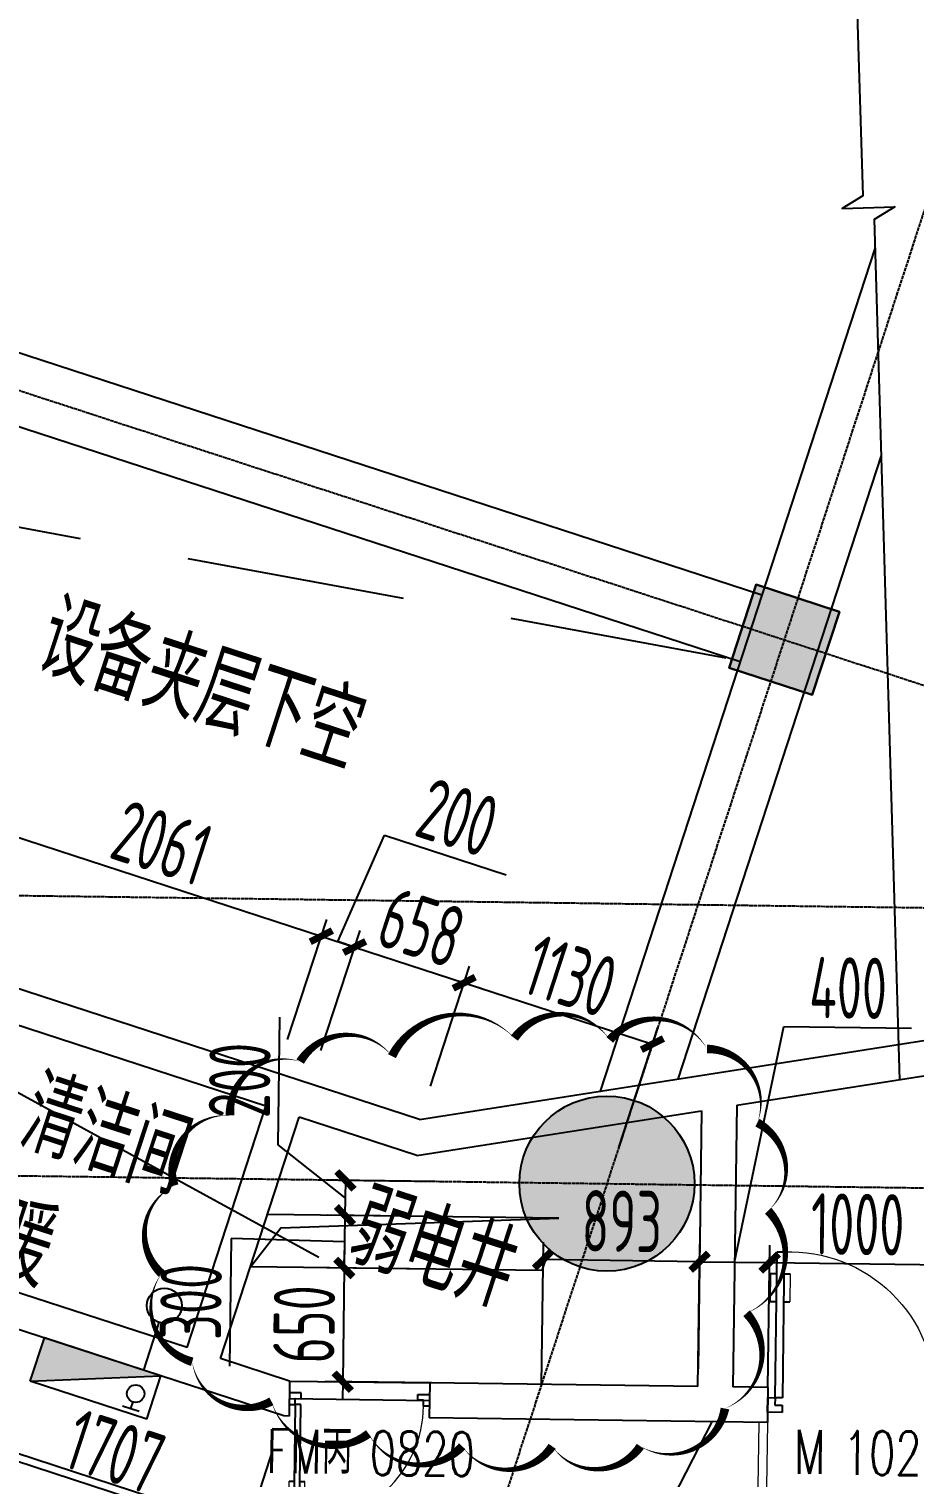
# Model space of a CAD drawing. Header units: millimetres. Extents: x 11639278 to 23698211, y -13072636 to -5537337.
# Drawn here: x 11844833 to 11849887, y -6352120 to -6343850 of the extents above; entities that cross this region are included whole.
import ezdxf
from ezdxf.enums import TextEntityAlignment as Align

# ---------------------------------------------------------------- set-up
doc = ezdxf.new("R2010")
doc.units = ezdxf.units.MM
doc.header["$LTSCALE"] = 10
for name, pattern in [('A2-RG-AXIS$0$CENTER', [2, 1.25, -0.25, 0.25, -0.25]), ('A2-RG-AXIS$0$DOTE', [2.42, 2, -0.2, 0.02, -0.2]), ('A2-RI-F1$0$HIDDEN', [0.375, 0.25, -0.125])]:
    doc.linetypes.add(name, pattern=pattern)
for name, color, linetype in [('A2-RB-F1$0$$34$A-DIMS-100', 1, 'Continuous'), ('A2-RB-F1$0$A-DIMS-100', 1, 'Continuous'), ('A2-RG-AXIS$0$A-GRID', 1, 'A2-RG-AXIS$0$CENTER'), ('A2-RI-F1$0$0P-FE-FH-P', 41, 'A2-RI-F1$0$YJdef_FE-FH_LINE_F'), ('A2-RI-F1$0$0P-FE-FH-V', 141, 'Continuous'), ('A2-RI-F1$0$0P-FE-HY', 141, 'Continuous'), ('A2-RI-F1$0$A-BEAM-PLAN-C', 2, 'Continuous'), ('A2-RI-F1$0$A-DOOR', 32, 'Continuous'), ('A2-RI-F1$0$A-HOLE', 2, 'Continuous'), ('A2-RI-F1$0$A-STRS', 50, 'Continuous'), ('A2-RI-F1$0$A-SYMB-AREA', 4, 'Continuous'), ('A2-RI-F1$0$A-SYMB-DOOR', 3, 'Continuous'), ('A2-RI-F1$0$A-SYMB-NAME', 4, 'Continuous'), ('A2-RI-F1$0$A-SYMB-VOID', 35, 'Continuous'), ('A2-RI-F1$0$A-WALL', 7, 'Continuous'), ('A2-RI-F1$0$an-flor-strs-trds', 1, 'Continuous'), ('A2-RS-F1$0$A-HATH-GRAY', 8, 'Continuous'), ('A2-RS-F1$0$A-WALL-CONC', 6, 'Continuous'), ('A2-RV-F1$0$AUDIT_D_120618114340-341', 1, 'Continuous')]:
    doc.layers.add(name, color=color, linetype=linetype)
doc.layers.add('A2-RV-F1$0$A-FLOR-STRS', color=2, linetype='Continuous', lineweight=5)
doc.styles.add('A2-RB-F1$0$$0$XD2008', font='hzs.shx', dxfattribs={"width": 0.7, "bigfont": 'hztxt.shx'})
doc.styles.add('A2-RB-F1$0$XD2008', font='hzs.shx', dxfattribs={"width": 0.7, "bigfont": 'hztxt.shx'})
doc.styles.add('A2-RI-F1$0$ECADI', font='hzs.shx', dxfattribs={"width": 0.7, "bigfont": 'hztxt.shx'})
doc.styles.add('A2-RI-F1$0$ECADI-TXT', font='simplex.shx', dxfattribs={"bigfont": 'hztxt.shx'})
doc.styles.add('A2-RI-F1$0$hz1', font='hzs.shx', dxfattribs={"width": 0.75, "bigfont": 'hztxt.shx'})
doc.linetypes.add('A2-RI-F1$0$YJdef_FE-FH_LINE_F', pattern='A,4,-0.2,["F",A2-RI-F1$0$hz1,S=0.2,R=0,X=-0.1,Y=-0.1],-0.1', length=4.3)
doc.dimstyles.new('A2-RB-F1$0$$0$XD100$0', dxfattribs={"dimscale": 100, "dimtxt": 3.5, "dimasz": 1, "dimexe": 1, "dimexo": 2, "dimgap": 0.5, "dimtad": 1, "dimdec": 0, "dimdsep": 46, "dimtxsty": 'A2-RB-F1$0$$0$XD2008', "dimblk1": 'A2-RB-F1$0$$20$_ArchTick', "dimblk2": 'A2-RB-F1$0$$20$_ArchTick', "dimsah": 1, "dimcen": 2.5, "dimclrt": 4, "dimaunit": 1, "dimadec": 0, "dimazin": 0, "dimtfac": 1, "dimtdec": 0, "dimtix": 1, "dimtmove": 2, "dimatfit": 3, "dimfxl": 0, "dimtolj": 1, "dimtzin": 0, "dimarcsym": 0})
doc.dimstyles.new('A2-RB-F1$0$XD100$0', dxfattribs={"dimscale": 100, "dimtxt": 3.5, "dimasz": 1, "dimexe": 1, "dimexo": 2, "dimgap": 0.5, "dimtad": 1, "dimdec": 0, "dimdsep": 46, "dimtxsty": 'A2-RB-F1$0$XD2008', "dimblk1": 'A2-RB-F1$0$_ArchTick', "dimblk2": 'A2-RB-F1$0$_ArchTick', "dimsah": 1, "dimcen": 2.5, "dimclrt": 4, "dimaunit": 1, "dimadec": 0, "dimazin": 0, "dimtfac": 1, "dimtdec": 0, "dimtix": 1, "dimtmove": 1, "dimatfit": 3, "dimfxl": 0, "dimtolj": 1, "dimtzin": 0, "dimarcsym": 0})

# ---------------------------------------------------------------- blocks, each defined once
blk = doc.blocks.new('A2-RS-F1')
at = {"layer": 'A2-RS-F1$0$A-HATH-GRAY', "ltscale": 3}
h = blk.add_hatch(color=256, dxfattribs=at)
h.paths.add_polyline_path([(11844906.6, -6323395.9), (11843860.7, -6323055), (11843581.8, -6323910.6), (11844627.7, -6324251.5)], flags=17)
h.paths.add_polyline_path([(11860882.6, -6343275.4), (11862023.5, -6343647.3), (11861713.6, -6344598), (11860572.7, -6344226.1)])
h.paths.add_polyline_path([(11865221.2, -6329964.4), (11866362.1, -6330336.3), (11866052.2, -6331287.1), (11864911.3, -6330915.2)])
h.paths.add_polyline_path([(11863051.9, -6336620), (11864192.8, -6336991.9), (11863882.9, -6337942.6), (11862742, -6337570.7)])
edge = h.paths.add_edge_path()
edge.add_arc((11859128.8, -6350592.2), 550, 0, 360)
edge = h.paths.add_edge_path()
edge.add_arc((11856959.4, -6357247.7), 450, 0, 360)
edge = h.paths.add_edge_path()
edge.add_arc((11853166.7, -6357589.2), 450, 0, 360)
edge = h.paths.add_edge_path()
edge.add_arc((11867805.9, -6323970.6), 450, 0, 360)
h.paths.add_polyline_path([(11846030, -6316399.5), (11847075.8, -6316740.4), (11846796.9, -6317596.1), (11845751.1, -6317255.2)])
h.paths.add_polyline_path([(11843860.7, -6323054.9), (11844906.6, -6323395.8), (11844627.7, -6324251.5), (11843581.8, -6323910.6)])
h.paths.add_polyline_path([(11855493.2, -6327056.8), (11855968.6, -6327211.7), (11855813.7, -6327687.1), (11855338.3, -6327532.2)])
h.paths.add_polyline_path([(11855338.2, -6327532.2), (11855813.6, -6327687.2), (11855968.6, -6327211.8), (11855493.2, -6327056.8)])
h.paths.add_polyline_path([(11848985.4, -6347023), (11849460.8, -6347177.9), (11849305.8, -6347653.3), (11848830.5, -6347498.4)])
h.paths.add_polyline_path([(11848830.4, -6347498.4), (11849305.8, -6347653.4), (11849460.7, -6347178), (11848985.4, -6347023)])
h.paths.add_polyline_path([(11841691.5, -6329710.3), (11842737.3, -6330051.2), (11842458.4, -6330906.9), (11841412.5, -6330566)])
edge = h.paths.add_edge_path()
edge.add_arc((11835567, -6350274.8), 550, 0, 360)
h.paths.add_polyline_path([(11837074, -6343876.8), (11838119.8, -6344217.7), (11838398.7, -6343362), (11837352.9, -6343021.1)])
h.paths.add_polyline_path([(11839243.3, -6337221.4), (11840289.1, -6337562.3), (11840568, -6336706.6), (11839522.2, -6336365.7)])
h.paths.add_polyline_path([(11843581.8, -6323910.7), (11844627.7, -6324251.6), (11844906.6, -6323395.9), (11843860.7, -6323055)])
edge = h.paths.add_edge_path()
edge.add_arc((11839855.8, -6353250.4), 450, 0, 360)
edge = h.paths.add_edge_path()
edge.add_arc((11857822.8, -6320716.7), 450, 0, 360)
edge = h.paths.add_edge_path()
edge.add_arc((11856666.2, -6324264.9), 500, 0, 360)
h.paths.add_polyline_path([(11855338.3, -6327532.3), (11855813.7, -6327687.2), (11855968.6, -6327211.8), (11855493.2, -6327056.9)])
h.paths.add_polyline_path([(11848830.3, -6347498.4), (11849305.7, -6347653.3), (11849460.6, -6347177.9), (11848985.2, -6347023)])
edge = h.paths.add_edge_path()
edge.add_arc((11848133.1, -6350444.1), 500, 0, 360)
edge = h.paths.add_edge_path()
edge.add_arc((11846511.2, -6355419.9), 450, 0, 360)
edge = h.paths.add_edge_path()
edge.add_arc((11865992.2, -6360191.7), 450, 0, 360)
edge = h.paths.add_edge_path()
edge.add_arc((11868161.4, -6353536.3), 450, 0, 360)
edge = h.paths.add_edge_path()
edge.add_arc((11870330.7, -6346880.9), 450, 0, 360)
edge = h.paths.add_edge_path()
edge.add_arc((11872500, -6340225.5), 450, 0, 360)
edge = h.paths.add_edge_path()
edge.add_arc((11874669.3, -6333570.1), 450, 0, 360)
edge = h.paths.add_edge_path()
edge.add_arc((11876838.5, -6326914.7), 450, 0, 360)
at = {"layer": 'A2-RS-F1$0$A-WALL-CONC'}
for points in [[(11848830.3, -6347498.4), (11849305.7, -6347653.3), (11849460.6, -6347177.9), (11848985.2, -6347023)], [(11848830.4, -6347498.4), (11849305.8, -6347653.4), (11849460.7, -6347178), (11848985.4, -6347023)]]:
    blk.add_lwpolyline(points, close=True, dxfattribs=at)
at = {"layer": 'A2-RS-F1$0$A-WALL-CONC', "ltscale": 3}
blk.add_lwpolyline([(11848985.4, -6347023), (11849460.8, -6347177.9), (11849305.8, -6347653.3), (11848830.5, -6347498.4)], close=True, dxfattribs=at)
at = {"layer": 'A2-RS-F1$0$A-WALL-CONC'}
blk.add_circle((11848133.1, -6350444.1), 500, dxfattribs=at)
blk = doc.blocks.new('A2-RI-F1$0$5erhfh')
at = {"layer": 'A2-RI-F1$0$A-SYMB-AREA', "style": 'A2-RI-F1$0$ECADI', "width": 0.7}
blk.add_attdef('340M2', text='', height=2.5, dxfattribs=at).set_placement((0, 1.25), align=Align.MIDDLE_LEFT)
at = {"layer": 'A2-RI-F1$0$A-SYMB-NAME', "style": 'A2-RI-F1$0$ECADI', "width": 0.7}
blk.add_attdef('CHINESENAME', (-12.292, 3.087), '', height=4.5, dxfattribs=at)
blk = doc.blocks.new('A2-RI-F1$0$door-1000')
for p, q in [((0.6493, 0.6471), (0.7083, 0.7059)), ((0.7083, 0.7059), (0.7083, 0.7059)), ((0.7083, 0.7059), (0.7672, 0.6469)), ((0.6787, 0.6175), (0.6493, 0.6471)), ((0.7082, 0.647), (0.6787, 0.6175)), ((0.7376, 0.6174), (0.7082, 0.647)), ((0.7672, 0.6469), (0.7376, 0.6174)), ((0.059, 0.0588), (0, 0)), ((0, 0), (0.0588, -0.059)), ((0, 0), (0, 0)), ((0.0589, -0.0001), (0.0884, 0.0293)), ((0.0884, 0.0293), (0.059, 0.0588)), ((0.0588, -0.059), (0.0883, -0.0296)), ((0.0883, -0.0296), (0.0589, -0.0001)), ((0.1179, -0.0002), (0.0883, -0.0296)), ((0.0883, -0.0296), (0.6766, -0.6199)), ((0.7061, -0.5905), (0.1179, -0.0002)), ((0.5051, -0.3888), (0.5301, -0.3639)), ((0.4506, -0.4431), (0.4756, -0.4182)), ((0.6183, -0.5024), (0.6432, -0.4775)), ((0.5638, -0.5566), (0.5888, -0.5318)), ((0.6766, -0.6199), (0.7061, -0.5905))]:
    blk.add_line(p, q)
at = {"lineweight": 13}
for p, q in [((0.6432, -0.4775), (0.5301, -0.3639)), ((0.5638, -0.5566), (0.4506, -0.4431))]:
    blk.add_line(p, q, dxfattribs=at)
blk.add_arc((0.1481, 0.0285), 0.8333, 312.03498, 44.97267, dxfattribs=at)
blk = doc.blocks.new('A2-RI-F1$0$ECADI-TAG-DOOR')
blk = doc.blocks.new('A2-RI-F1$0$A$C6F954C98')
at = {"extrusion": (0, 0, -1)}
blk.add_hatch(color=256, dxfattribs=at).paths.add_polyline_path([(-260, 700), (0, 0), (0, 700)])
for p, q in [((260, 700), (0, 700)), ((0, 0), (0, 700)), ((260, 700), (0, 0)), ((260, 0), (260, 700)), ((230.7, 105.9, 0), (190.7, 105.9, 0)), ((230.7, 155.9, 0), (230.7, 55.9, 0)), ((260, 0), (0, 0))]:
    blk.add_line(p, q, dxfattribs=at)
blk.add_circle((-140.7, 105.9, 0), 50, dxfattribs=at)
blk = doc.blocks.new('A2-RI-F1')
at = {"layer": 'A2-RI-F1$0$0P-FE-FH-P'}
blk.add_line((11845575, -6351236.8), (11845486.1, -6351509.5), dxfattribs=at)
at = {"layer": 'A2-RI-F1$0$0P-FE-FH-V'}
blk.add_circle((11845605.9, -6351141.7), 100, dxfattribs=at)
at = {"layer": 'A2-RI-F1$0$A-BEAM-PLAN-C'}
for p, q in [((11849663.3, -6345103.5), (11848094.9, -6349916.2)), ((11843694.3, -6345347), (11849018.4, -6347082.4)), ((11843570.3, -6345727.3), (11848894.5, -6347462.7)), ((11849698.4, -6346286.7), (11848538.3, -6349846.7))]:
    blk.add_line(p, q, dxfattribs=at)
at = {"layer": 'A2-RI-F1$0$A-HOLE'}
for p, q in [((11847859.1, -6350642.1), (11846194.7, -6350619.9)), ((11847801.1, -6350818), (11847761.1, -6350940.8)), ((11847761.1, -6350940.8), (11846097.3, -6350918.6))]:
    blk.add_line(p, q, dxfattribs=at)
at = {"layer": 'A2-RI-F1$0$A-STRS'}
for p, q in [((11846321.1, -6351571.3), (11847121, -6351582)), ((11846319.7, -6351671.3), (11847119.7, -6351682))]:
    blk.add_line(p, q, dxfattribs=at)
at = {"layer": 'A2-RI-F1$0$A-SYMB-VOID', "linetype": 'A2-RI-F1$0$HIDDEN', "ltscale": 500}
blk.add_lwpolyline([(11842623.9, -6348630.8), (11843896, -6346533), (11848846.9, -6347447.2)], dxfattribs=at)
at = {"layer": 'A2-RI-F1$0$A-SYMB-VOID', "ltscale": 500}
blk.add_lwpolyline([(11846097.3, -6350918.6), (11846271.4, -6350696.2), (11847858.6, -6350641.7)], dxfattribs=at)
at = {"layer": 'A2-RI-F1$0$A-WALL'}
for p, q in [((11847063.6, -6350077.9), (11842623.9, -6348630.8)), ((11846185.7, -6350002.1), (11844225.8, -6349363.3)), ((11845736.4, -6351380.7), (11846185.7, -6350002.1)), ((11848873.9, -6349996.5), (11848852.4, -6351605.1)), ((11845926.5, -6351442.7), (11846375.9, -6350064.1)), ((11847047.2, -6350282.9), (11846375.9, -6350064.1)), ((11848673.4, -6350027.9), (11848653.7, -6351502.4)), ((11845736.4, -6351380.7), (11844727.2, -6351051.8)), ((11846288, -6351770.9), (11844665.2, -6351241.9)), ((11846321.1, -6351571.3), (11845926.5, -6351442.7)), ((11846321.1, -6351571.3), (11846318.4, -6351771.3)), ((11847121, -6351582), (11847118.3, -6351782)), ((11848652.4, -6351602.4), (11847121, -6351582)), ((11849052.4, -6351607.8), (11848852.4, -6351605.1)), ((11849052.4, -6351607.8), (11849049.7, -6351807.7)), ((11846318.4, -6351771.3), (11846288, -6351770.9)), ((11849049.7, -6351807.7), (11847118.3, -6351782))]:
    blk.add_line(p, q, dxfattribs=at)
at = {"layer": 'A2-RI-F1$0$A-WALL', "lineweight": 25}
for p, q in [((11847063.6, -6350077.9), (11852442.1, -6349234.7)), ((11848873.9, -6349996.5), (11852176.7, -6349478.7)), ((11847047.2, -6350282.9), (11848673.4, -6350027.9))]:
    blk.add_line(p, q, dxfattribs=at)
at = {"layer": 'A2-RI-F1$0$an-flor-strs-trds'}
blk.add_lwpolyline([(11857710.6, -6325774.6), (11854689.4, -6329629.9), (11854741, -6329758.5), (11854505, -6329573.2), (11854556.6, -6329701.8), (11852027.8, -6332921), (11850778.5, -6336753.9), (11850871, -6336857), (11850585.9, -6336763.7), (11850678.4, -6336866.9), (11849463.9, -6340578.2), (11849594.2, -6344802.2), (11849476.4, -6344875.1), (11849776.3, -6344865.9), (11849658.4, -6344938.8), (11849804.2, -6349850.7)], dxfattribs=at)
at = {"layer": 'Defpoints', "color": 3}
blk.add_line((11846489, -6350866.5), (11821709.5, -6337304), dxfattribs=at)
at = {"layer": 'Defpoints', "color": 3, "linetype": 'Continuous'}
blk.add_line((11876855, -6362444.3), (11823602.2, -6345087.1), dxfattribs=at)
at = {"layer": 'Defpoints', "color": 3}
blk.add_lwpolyline([(11846905.8, -6349715.8, 0, 50, 0.520567), (11846381.6, -6349746.6, 0, 50, 0.520567), (11846381.6, -6349746.6, 0, 50, 0.520567), (11845980.8, -6350054.7, 0, 50, 0.520567), (11845980.8, -6350054.7, 0, 50, 0.520567), (11845662.2, -6350455.2, 0, 50, 0.520567), (11845662.2, -6350455.2, 0, 50, 0.520567), (11845590.2, -6350958.3, 0, 50, 0.520567), (11845590.2, -6350958.3, 0, 50, 0.520567), (11845765, -6351461.5, 0, 50, 0.520567), (11845765, -6351461.5, 0, 50, 0.520567), (11846217.2, -6351687.4, 0, 50, 0.520567), (11846217.2, -6351687.4, 0, 50, 0.520567), (11846772.2, -6351872.2, 0, 50, 0.520567), (11846772.2, -6351872.2, 0, 50, 0.520567), (11847306.6, -6351944.1, 0, 50, 0.520567), (11847306.6, -6351944.1, 0, 50, 0.520567), (11847820.5, -6351944.1, 0, 50, 0.520567), (11847820.5, -6351944.1, 0, 50, 0.520567), (11848324.1, -6351944.1, 0, 50, 0.520567), (11848324.1, -6351944.1, 0, 50, 0.520567), (11848807.2, -6351728.5, 0, 50, 0.520567), (11848807.2, -6351728.5, 0, 50, 0.520567), (11848930.5, -6351184.2, 0, 50, 0.520567), (11848930.5, -6351184.2, 0, 50, 0.520567), (11849053.9, -6350598.9, 0, 50, 0.520567), (11849053.9, -6350598.9, 0, 50, 0.520567), (11848992.2, -6350095.8, 0, 50, 0.520567), (11848992.2, -6350095.8, 0, 50, 0.520567), (11848704.4, -6349674.8, 0, 50, 0.520567), (11848704.4, -6349674.8, 0, 50, 0.520567), (11848149.4, -6349623.4, 0, 50, 0.520567), (11848149.4, -6349623.4, 0, 50, 0.520567), (11847604.7, -6349613.1, 0, 50, 0.520567), (11847604.7, -6349613.1, 0, 50, 0.520567), (11846905.8, -6349715.8, 0, 0, 0)], format="xyseb", dxfattribs=at)
blk.add_blockref('A2-RS-F1', (0, 0))
ref = blk.add_blockref('A2-RI-F1$0$5erhfh', (11845926.3, -6348187.3), dxfattribs=dict(xscale=100.0000000002661, yscale=100.0000000002661, zscale=100.0000000002661, rotation=341.9467459264774))
ref.add_attrib('CHINESENAME', '设备夹层下空', (11844853.4, -6347512.8), dxfattribs={"layer": 'A2-RI-F1$0$A-SYMB-NAME', "height": 450, "rotation": 341.94675, "style": 'A2-RI-F1$0$ECADI', "width": 0.7})
ref = blk.add_blockref('A2-RI-F1$0$5erhfh', (11845829.6, -6350905.8), dxfattribs=dict(xscale=100.0000000002661, yscale=100.0000000002661, zscale=100.0000000002661, rotation=341.9467459264774))
ref.add_attrib('CHINESENAME', '清洁间', (11844756.6, -6350231.3), dxfattribs={"layer": 'A2-RI-F1$0$A-SYMB-NAME', "height": 450, "rotation": 341.94675, "style": 'A2-RI-F1$0$ECADI', "width": 0.7})
ref = blk.add_blockref('A2-RI-F1$0$5erhfh', (11845360.5, -6351527.5), dxfattribs=dict(xscale=100.0000000002661, yscale=100.0000000002661, zscale=100.0000000002661, rotation=341.9467459264774))
ref.add_attrib('CHINESENAME', '水暖', (11844287.5, -6350853), dxfattribs={"layer": 'A2-RI-F1$0$A-SYMB-NAME', "height": 450, "rotation": 341.94675, "style": 'A2-RI-F1$0$ECADI', "width": 0.7})
ref = blk.add_blockref('A2-RI-F1$0$5erhfh', (11847703.5, -6351558.2), dxfattribs=dict(xscale=100.0000000002661, yscale=100.0000000002661, zscale=100.0000000002661, rotation=341.9467459264774))
ref.add_attrib('CHINESENAME', '弱电井', (11846630.5, -6350883.8), dxfattribs={"layer": 'A2-RI-F1$0$A-SYMB-NAME', "height": 450, "rotation": 341.94675, "style": 'A2-RI-F1$0$ECADI', "width": 0.7})
at = {"layer": 'A2-RI-F1$0$0P-FE-HY', "xscale": -1, "rotation": 71.94704049318837}
blk.add_blockref('A2-RI-F1$0$A$C6F954C98', (11845586.8, -6351542.3), dxfattribs=at)
at = {"layer": 'A2-RI-F1$0$A-DOOR'}
for p, xscale, yscale, zscale, rotation in [((11849050.5, -6351749.4), -999.9999999999757, 1000.000000000942, 1000, 224.1359117776597), ((11846320.2, -6351638), 800.0000000000969, 800.0000000000969, 800.0000000000969, 314.3338976317256)]:
    blk.add_blockref('A2-RI-F1$0$door-1000', p, dxfattribs=dict(at, xscale=xscale, yscale=yscale, zscale=zscale, rotation=rotation))
at = {"layer": 'A2-RI-F1$0$A-SYMB-DOOR'}
ref = blk.add_blockref('A2-RI-F1$0$ECADI-TAG-DOOR', (11846898.8, -6352833.2), dxfattribs=dict(at, xscale=100.0000000021948, yscale=100.0000000021948, zscale=100.0000000021948, rotation=359.2752030871409))
ref.add_attrib('门窗主编号1', 'FM丙', dxfattribs={"height": 250, "rotation": 359.2752, "style": 'A2-RI-F1$0$ECADI-TXT', "width": 0.7}).set_placement((11846678.1, -6352101.9), align=Align.RIGHT)
ref.add_attrib('门窗主编号2', '0820', (11846776.9, -6352107.4, 333.3), dxfattribs={"height": 250, "rotation": 359.2752, "style": 'A2-RI-F1$0$ECADI-TXT', "width": 0.7})
ref = blk.add_blockref('A2-RI-F1$0$ECADI-TAG-DOOR', (11849605.5, -6352831.8), dxfattribs=dict(at, xscale=100.0000000021355, yscale=100.0000000021355, zscale=100.0000000021355, rotation=359.6410181977914))
ref.add_attrib('门窗主编号1', 'M', dxfattribs={"height": 250, "rotation": 359.64102, "style": 'A2-RI-F1$0$ECADI-TXT', "width": 0.7}).set_placement((11849380.1, -6352101.9), align=Align.RIGHT)
ref.add_attrib('门窗主编号2', '1022', (11849479, -6352106.8, 333.3), dxfattribs={"height": 250, "rotation": 359.64102, "style": 'A2-RI-F1$0$ECADI-TXT', "width": 0.7})
blk = doc.blocks.new('A2-RG-AXIS')
at = {"layer": 'A2-RG-AXIS$0$A-GRID', "linetype": 'A2-RG-AXIS$0$DOTE'}
for p, q in [((11859362.3, -6315993.2), (11846201.5, -6356370.4)), ((11834459.4, -6342551.3), (11872420.1, -6354924.3)), ((11835588.6, -6348674.9), (11872727, -6349175.1)), ((11835567, -6350274.8), (11872705.5, -6350774.9))]:
    blk.add_line(p, q, dxfattribs=at)
blk = doc.blocks.new('A2-RV-F1')
at = {"layer": 'A2-RV-F1$0$A-FLOR-STRS'}
for p, q in [((11848999.7, -6351807.1), (11848971.7, -6353906.9)), ((11849049.7, -6351807.7), (11849043, -6352307.7))]:
    blk.add_line(p, q, dxfattribs=at)
at = {"layer": 'A2-RV-F1$0$AUDIT_D_120618114340-341', "extrusion": (-1.33014e-40, 2.84399e-41, -1)}
blk.add_line((11848234.4, -6352780.4), (11848733.7, -6351803.5), dxfattribs=at)
blk = doc.blocks.new('A2-RB-F1$0$_ArchTick')
at = {"color": 0, "linetype": 'ByBlock', "const_width": 0.4}
blk.add_lwpolyline([(-0.5, -0.5), (0.5, 0.5)], dxfattribs=at)
blk = doc.blocks.new('*D1434')
at = {"layer": 'A2-RB-F1$0$A-DIMS-100', "color": 0, "lineweight": -2, "transparency": 16777216}
for p, q in [((11847759.5, -6351590.5), (11847770.3, -6350777.9)), ((11848652.4, -6351602.4), (11848663.3, -6350789.8)), ((11848661.9, -6350889.8), (11847769, -6350877.8))]:
    blk.add_line(p, q, dxfattribs=at)
at = {"layer": 'Defpoints', "color": 0, "transparency": 16777216}
for p in [(11847769, -6350877.8), (11847756.8, -6351790.5), (11848649.7, -6351802.4)]:
    blk.add_point(p, dxfattribs=at)
at = {"layer": 'A2-RB-F1$0$A-DIMS-100', "color": 0, "lineweight": -2, "transparency": 16777216, "xscale": 100, "yscale": 100, "zscale": 100}
for p, rotation in [((11847769, -6350877.8), 179.2349047044676), ((11848661.9, -6350889.8), 359.2349047044676)]:
    blk.add_blockref('A2-RB-F1$0$_ArchTick', p, dxfattribs=dict(at, rotation=rotation))
at = {"layer": 'A2-RB-F1$0$A-DIMS-100', "color": 4, "transparency": 16777216, "insert": (11848218.5, -6350658.8), "char_height": 350, "attachment_point": 5, "rotation": 359.2349, "style": 'A2-RB-F1$0$XD2008'}
blk.add_mtext('\\A1;893', dxfattribs=at)
blk = doc.blocks.new('*D1435')
at = {"layer": 'A2-RB-F1$0$A-DIMS-100', "color": 0, "lineweight": -2, "transparency": 16777216}
for p, q in [((11848861.9, -6350892.4), (11849142.5, -6349546.8)), ((11849142.5, -6349546.8), (11849872.4, -6349556.6)), ((11848652.4, -6351602.4), (11848663.3, -6350789.8)), ((11849052.4, -6351607.8), (11849063.2, -6350795.1)), ((11848661.9, -6350889.8), (11849061.9, -6350895.1))]:
    blk.add_line(p, q, dxfattribs=at)
at = {"layer": 'Defpoints', "color": 0, "transparency": 16777216}
for p in [(11849061.9, -6350895.1), (11848649.7, -6351802.4), (11849049.7, -6351807.7)]:
    blk.add_point(p, dxfattribs=at)
at = {"layer": 'A2-RB-F1$0$A-DIMS-100', "color": 0, "lineweight": -2, "transparency": 16777216, "xscale": 100, "yscale": 100, "zscale": 100}
for p, rotation in [((11848661.9, -6350889.8), 179.2349047048349), ((11849061.9, -6350895.1), 359.2349047048348)]:
    blk.add_blockref('A2-RB-F1$0$_ArchTick', p, dxfattribs=dict(at, rotation=rotation))
at = {"layer": 'A2-RB-F1$0$A-DIMS-100', "color": 4, "transparency": 16777216, "insert": (11849510.5, -6349326.7), "char_height": 350, "attachment_point": 5, "rotation": 359.2349, "style": 'A2-RB-F1$0$XD2008'}
blk.add_mtext('\\A1;400', dxfattribs=at)
blk = doc.blocks.new('*D1436')
at = {"layer": 'A2-RB-F1$0$A-DIMS-100', "color": 0, "lineweight": -2, "transparency": 16777216}
for p, q in [((11849052.4, -6351607.8), (11849063.2, -6350795.1)), ((11850052.3, -6351621.1), (11850063.1, -6350808.5)), ((11849061.9, -6350895.1), (11850061.8, -6350908.5))]:
    blk.add_line(p, q, dxfattribs=at)
at = {"layer": 'Defpoints', "color": 0, "transparency": 16777216}
for p in [(11850061.8, -6350908.5), (11849049.7, -6351807.7), (11850049.6, -6351821.1)]:
    blk.add_point(p, dxfattribs=at)
at = {"layer": 'A2-RB-F1$0$A-DIMS-100', "color": 0, "lineweight": -2, "transparency": 16777216, "xscale": 100, "yscale": 100, "zscale": 100}
for p, rotation in [((11849061.9, -6350895.1), 179.2349047042035), ((11850061.8, -6350908.5), 359.2349047042035)]:
    blk.add_blockref('A2-RB-F1$0$_ArchTick', p, dxfattribs=dict(at, rotation=rotation))
at = {"layer": 'A2-RB-F1$0$A-DIMS-100', "color": 4, "transparency": 16777216, "insert": (11849564.8, -6350676.8), "char_height": 350, "attachment_point": 5, "rotation": 359.2349, "style": 'A2-RB-F1$0$XD2008'}
blk.add_mtext('\\A1;1000', dxfattribs=at)
blk = doc.blocks.new('*D1508')
at = {"layer": 'A2-RB-F1$0$A-DIMS-100', "color": 0, "lineweight": -2, "transparency": 16777216}
for p, q in [((11844349.7, -6348983), (11844573.3, -6348297.1)), ((11844542.3, -6348392.1), (11846502.3, -6349031)), ((11846309.7, -6349621.8), (11846533.2, -6348935.9))]:
    blk.add_line(p, q, dxfattribs=at)
at = {"layer": 'Defpoints', "color": 0, "transparency": 16777216}
for p in [(11846502.3, -6349031), (11844287.7, -6349173.1), (11846247.7, -6349811.9)]:
    blk.add_point(p, dxfattribs=at)
at = {"layer": 'A2-RB-F1$0$A-DIMS-100', "color": 0, "lineweight": -2, "transparency": 16777216, "xscale": 100, "yscale": 100, "zscale": 100}
for p, rotation in [((11844542.3, -6348392.1), 161.947040493317), ((11846502.3, -6349031), 341.9470404933169)]:
    blk.add_blockref('A2-RB-F1$0$_ArchTick', p, dxfattribs=dict(at, rotation=rotation))
at = {"layer": 'A2-RB-F1$0$A-DIMS-100', "color": 4, "transparency": 16777216, "insert": (11845592, -6348497.6), "char_height": 350, "attachment_point": 5, "rotation": 341.94704, "style": 'A2-RB-F1$0$XD2008'}
blk.add_mtext('\\A1;2061', dxfattribs=at)
blk = doc.blocks.new('*D1509')
at = {"layer": 'A2-RB-F1$0$A-DIMS-100', "color": 0, "lineweight": -2, "transparency": 16777216}
for p, q in [((11846256.3, -6350222.5), (11846266.1, -6349492.6)), ((11846638.8, -6350525.6), (11846256.3, -6350222.5)), ((11847147.6, -6350432.2), (11846540.1, -6350424)), ((11846640.1, -6350425.4), (11846637.4, -6350625.8)), ((11847144.9, -6350632.6), (11846537.4, -6350624.5))]:
    blk.add_line(p, q, dxfattribs=at)
at = {"layer": 'Defpoints', "color": 0, "transparency": 16777216}
for p in [(11847347.6, -6350434.8), (11846637.4, -6350625.8), (11847344.9, -6350635.3)]:
    blk.add_point(p, dxfattribs=at)
at = {"layer": 'A2-RB-F1$0$A-DIMS-100', "color": 0, "lineweight": -2, "transparency": 16777216, "xscale": 100, "yscale": 100, "zscale": 100}
for p, rotation in [((11846640.1, -6350425.4), 89.23490470464137), ((11846637.4, -6350625.8), 269.2349047046413)]:
    blk.add_blockref('A2-RB-F1$0$_ArchTick', p, dxfattribs=dict(at, rotation=rotation))
at = {"layer": 'A2-RB-F1$0$A-DIMS-100', "color": 4, "transparency": 16777216, "insert": (11846036.2, -6349854.5), "char_height": 350, "attachment_point": 5, "rotation": 89.2349, "style": 'A2-RB-F1$0$XD2008'}
blk.add_mtext('\\A1;200', dxfattribs=at)
blk = doc.blocks.new('*D1510')
at = {"layer": 'A2-RB-F1$0$A-DIMS-100', "color": 0, "lineweight": -2, "transparency": 16777216}
for p, q in [((11846633.4, -6350925.8), (11846634.7, -6350825.8)), ((11847140.9, -6350932.6), (11846533.4, -6350924.4)), ((11846633.4, -6350925.8), (11846624.7, -6351575.3)), ((11847132.2, -6351582.1), (11846524.7, -6351574)), ((11846624.7, -6351575.3), (11846623.4, -6351675.3))]:
    blk.add_line(p, q, dxfattribs=at)
at = {"layer": 'Defpoints', "color": 0, "transparency": 16777216}
for p in [(11847340.9, -6350935.2), (11846624.7, -6351575.3), (11847332.2, -6351584.8)]:
    blk.add_point(p, dxfattribs=at)
at = {"layer": 'A2-RB-F1$0$A-DIMS-100', "color": 0, "lineweight": -2, "transparency": 16777216, "xscale": 100, "yscale": 100, "zscale": 100}
for p, rotation in [((11846633.4, -6350925.8), 269.2349047043373), ((11846624.7, -6351575.3), 89.23490470433734)]:
    blk.add_blockref('A2-RB-F1$0$_ArchTick', p, dxfattribs=dict(at, rotation=rotation))
at = {"layer": 'A2-RB-F1$0$A-DIMS-100', "color": 4, "transparency": 16777216, "insert": (11846404.1, -6351247.6), "char_height": 350, "attachment_point": 5, "rotation": 89.2349, "style": 'A2-RB-F1$0$XD2008'}
blk.add_mtext('\\A1;650', dxfattribs=at)
blk = doc.blocks.new('*D1511')
at = {"layer": 'A2-RB-F1$0$A-DIMS-100', "color": 0, "lineweight": -2, "transparency": 16777216}
for p, q in [((11844603.2, -6351432.1), (11844411.9, -6352018.9)), ((11844442.9, -6351923.8), (11846065.7, -6352452.8)), ((11846226, -6351961), (11846034.8, -6352547.9))]:
    blk.add_line(p, q, dxfattribs=at)
at = {"layer": 'Defpoints', "color": 0, "transparency": 16777216}
for p in [(11844665.2, -6351241.9), (11846288, -6351770.9), (11846065.7, -6352452.8)]:
    blk.add_point(p, dxfattribs=at)
at = {"layer": 'A2-RB-F1$0$A-DIMS-100', "color": 0, "lineweight": -2, "transparency": 16777216, "xscale": 100, "yscale": 100, "zscale": 100}
for p, rotation in [((11844442.9, -6351923.8), 161.9470404933315), ((11846065.7, -6352452.8), 341.9470404933315)]:
    blk.add_blockref('A2-RB-F1$0$_ArchTick', p, dxfattribs=dict(at, rotation=rotation))
at = {"layer": 'A2-RB-F1$0$A-DIMS-100', "color": 4, "transparency": 16777216, "insert": (11845324.1, -6351974.4), "char_height": 350, "attachment_point": 5, "rotation": 341.94704, "style": 'A2-RB-F1$0$XD2008'}
blk.add_mtext('\\A1;1707', dxfattribs=at)
blk = doc.blocks.new('*D1512')
at = {"layer": 'A2-RB-F1$0$A-DIMS-100', "color": 0, "lineweight": -2, "transparency": 16777216}
for p, q in [((11846226, -6351961), (11846034.8, -6352547.9)), ((11847312.9, -6352315.3), (11847121.6, -6352902.1)), ((11846065.7, -6352452.8), (11847152.6, -6352807.1))]:
    blk.add_line(p, q, dxfattribs=at)
at = {"layer": 'Defpoints', "color": 0, "transparency": 16777216}
for p in [(11846288, -6351770.9), (11847374.9, -6352125.1), (11847152.6, -6352807.1)]:
    blk.add_point(p, dxfattribs=at)
at = {"layer": 'A2-RB-F1$0$A-DIMS-100', "color": 0, "lineweight": -2, "transparency": 16777216, "xscale": 100, "yscale": 100, "zscale": 100}
for p, rotation in [((11846065.7, -6352452.8), 161.9470404933812), ((11847152.6, -6352807.1), 341.9470404933812)]:
    blk.add_blockref('A2-RB-F1$0$_ArchTick', p, dxfattribs=dict(at, rotation=rotation))
at = {"layer": 'A2-RB-F1$0$A-DIMS-100', "color": 4, "transparency": 16777216, "insert": (11846678.9, -6352416), "char_height": 350, "attachment_point": 5, "rotation": 341.94704, "style": 'A2-RB-F1$0$XD2008'}
blk.add_mtext('\\A1;1143', dxfattribs=at)
blk = doc.blocks.new('*D926')
at = {"layer": 'A2-RB-F1$0$A-DIMS-100', "color": 0, "lineweight": -2, "transparency": 16777216}
for p, q in [((11847144.9, -6350632.6), (11846537.4, -6350624.5)), ((11846637.4, -6350625.8), (11846633.4, -6350925.8)), ((11845987.7, -6350756.5), (11845977.9, -6351486.4)), ((11846635.4, -6350775.8), (11845987.7, -6350756.5)), ((11847140.9, -6350932.6), (11846533.4, -6350924.4))]:
    blk.add_line(p, q, dxfattribs=at)
at = {"layer": 'Defpoints', "color": 0, "transparency": 16777216}
for p in [(11847344.9, -6350635.3), (11846633.4, -6350925.8), (11847340.9, -6350935.2)]:
    blk.add_point(p, dxfattribs=at)
at = {"layer": 'A2-RB-F1$0$A-DIMS-100', "color": 0, "lineweight": -2, "transparency": 16777216, "xscale": 100, "yscale": 100, "zscale": 100}
for p, rotation in [((11846637.4, -6350625.8), 89.2349047040636), ((11846633.4, -6350925.8), 269.2349047040636)]:
    blk.add_blockref('A2-RB-F1$0$_ArchTick', p, dxfattribs=dict(at, rotation=rotation))
at = {"layer": 'A2-RB-F1$0$A-DIMS-100', "color": 4, "transparency": 16777216, "insert": (11845757.8, -6351118.5), "char_height": 350, "attachment_point": 5, "rotation": 89.2349, "style": 'A2-RB-F1$0$XD2008'}
blk.add_mtext('\\A1;300', dxfattribs=at)
blk = doc.blocks.new('*D1000')
at = {"layer": 'A2-RB-F1$0$A-DIMS-100', "color": 0, "lineweight": -2, "transparency": 16777216}
for p, q in [((11846597.3, -6349062), (11846863.5, -6348454)), ((11846863.5, -6348454), (11847557.5, -6348680.2)), ((11846309.7, -6349621.8), (11846533.2, -6348935.9)), ((11846499.8, -6349683.8), (11846723.4, -6348997.9)), ((11846502.3, -6349031), (11846692.4, -6349092.9))]:
    blk.add_line(p, q, dxfattribs=at)
at = {"layer": 'Defpoints', "color": 0, "transparency": 16777216}
for p in [(11846692.4, -6349092.9), (11846247.7, -6349811.9), (11846437.9, -6349873.9)]:
    blk.add_point(p, dxfattribs=at)
at = {"layer": 'A2-RB-F1$0$A-DIMS-100', "color": 0, "lineweight": -2, "transparency": 16777216, "xscale": 100, "yscale": 100, "zscale": 100}
for p, rotation in [((11846502.3, -6349031), 161.9470404936497), ((11846692.4, -6349092.9), 341.9470404936496)]:
    blk.add_blockref('A2-RB-F1$0$_ArchTick', p, dxfattribs=dict(at, rotation=rotation))
at = {"layer": 'A2-RB-F1$0$A-DIMS-100', "color": 4, "transparency": 16777216, "insert": (11847280.2, -6348353.2), "char_height": 350, "attachment_point": 5, "rotation": 341.94704, "style": 'A2-RB-F1$0$XD2008'}
blk.add_mtext('\\A1;200', dxfattribs=at)
blk = doc.blocks.new('*D1001')
at = {"layer": 'A2-RB-F1$0$A-DIMS-100', "color": 0, "lineweight": -2, "transparency": 16777216}
for p, q in [((11846499.8, -6349683.8), (11846723.4, -6348997.9)), ((11846692.4, -6349092.9), (11846597.3, -6349062)), ((11846692.4, -6349092.9), (11847318.1, -6349296.9)), ((11847125.6, -6349887.7), (11847349.1, -6349201.8)), ((11847318.1, -6349296.9), (11847413.2, -6349327.9))]:
    blk.add_line(p, q, dxfattribs=at)
at = {"layer": 'Defpoints', "color": 0, "transparency": 16777216}
for p in [(11847318.1, -6349296.9), (11846437.9, -6349873.9), (11847063.6, -6350077.9)]:
    blk.add_point(p, dxfattribs=at)
at = {"layer": 'A2-RB-F1$0$A-DIMS-100', "color": 0, "lineweight": -2, "transparency": 16777216, "xscale": 100, "yscale": 100, "zscale": 100}
for p, rotation in [((11846692.4, -6349092.9), 341.9470404934324), ((11847318.1, -6349296.9), 161.9470404934324)]:
    blk.add_blockref('A2-RB-F1$0$_ArchTick', p, dxfattribs=dict(at, rotation=rotation))
at = {"layer": 'A2-RB-F1$0$A-DIMS-100', "color": 4, "transparency": 16777216, "insert": (11847075, -6348981), "char_height": 350, "attachment_point": 5, "rotation": 341.94704, "style": 'A2-RB-F1$0$XD2008'}
blk.add_mtext('\\A1;658', dxfattribs=at)
blk = doc.blocks.new('*D1002')
at = {"layer": 'A2-RB-F1$0$A-DIMS-100', "color": 0, "lineweight": -2, "transparency": 16777216}
for p, q in [((11847125.6, -6349887.7), (11847349.1, -6349201.8)), ((11847318.1, -6349296.9), (11848392.9, -6349647.2)), ((11848200.3, -6350238), (11848423.9, -6349552.1))]:
    blk.add_line(p, q, dxfattribs=at)
at = {"layer": 'Defpoints', "color": 0, "transparency": 16777216}
for p in [(11848392.9, -6349647.2), (11847063.6, -6350077.9), (11848138.4, -6350428.2)]:
    blk.add_point(p, dxfattribs=at)
at = {"layer": 'A2-RB-F1$0$A-DIMS-100', "color": 0, "lineweight": -2, "transparency": 16777216, "xscale": 100, "yscale": 100, "zscale": 100}
for p, rotation in [((11847318.1, -6349296.9), 161.9470404934695), ((11848392.9, -6349647.2), 341.9470404934694)]:
    blk.add_blockref('A2-RB-F1$0$_ArchTick', p, dxfattribs=dict(at, rotation=rotation))
at = {"layer": 'A2-RB-F1$0$A-DIMS-100', "color": 4, "transparency": 16777216, "insert": (11847925.3, -6349258.1), "char_height": 350, "attachment_point": 5, "rotation": 341.94704, "style": 'A2-RB-F1$0$XD2008'}
blk.add_mtext('\\A1;1130', dxfattribs=at)
blk = doc.blocks.new('A2-RB-F1$0$$20$_ArchTick')
at = {"color": 0, "linetype": 'ByBlock', "const_width": 0.4}
blk.add_lwpolyline([(-0.5, -0.5), (0.5, 0.5)], dxfattribs=at)
blk = doc.blocks.new('*D1041')
at = {"layer": 'A2-RB-F1$0$$34$A-DIMS-100', "color": 0, "lineweight": -2, "transparency": 16777216}
blk.add_arc((11844997.5, -6350401.8), 5191, 359.22838, 8.90973, dxfattribs=at)
at = {"layer": 'Defpoints', "color": 0, "transparency": 16777216}
for p in [(11852442.1, -6349234.7), (11847063.6, -6350077.9), (11850183.8, -6350179.4), (11835567, -6350274.8), (11872705.5, -6350774.9)]:
    blk.add_point(p, dxfattribs=at)
at = {"layer": 'A2-RB-F1$0$$34$A-DIMS-100', "color": 0, "lineweight": -2, "transparency": 16777216, "xscale": 100, "yscale": 100, "zscale": 100}
for p, rotation in [((11850125.9, -6349597.8), 98.90972915237298), ((11850188.1, -6350471.7), 269.2283753461023)]:
    blk.add_blockref('A2-RB-F1$0$$20$_ArchTick', p, dxfattribs=dict(at, rotation=rotation))
at = {"layer": 'A2-RB-F1$0$$34$A-DIMS-100', "color": 4, "transparency": 16777216, "insert": (11850433.1, -6350015.1), "char_height": 350, "attachment_point": 5, "rotation": 274.06905, "style": 'A2-RB-F1$0$$0$XD2008'}
blk.add_mtext('\\A1;9°40\'53"', dxfattribs=at)
blk = doc.blocks.new('A2-RB-F1')
at = {"layer": 'A2-RB-F1$0$$34$A-DIMS-100'}
dim = blk.add_angular_dim_2l(base=(11850183.8, -6350179.4), line1=((11847063.6, -6350077.9), (11852442.1, -6349234.7)), line2=((11835567, -6350274.8), (11872705.5, -6350774.9)), dimstyle='A2-RB-F1$0$$0$XD100$0', override={"dimadec": 4}, dxfattribs=at)
dim.commit()
dim.dimension.update_dxf_attribs({"geometry": '*D1041', "text_midpoint": (11850433.1, -6350015.1)})
at = {"layer": 'A2-RB-F1$0$A-DIMS-100'}
for base, p1, p2, angle, picture, middle in [((11846692.4, -6349092.9), (11846247.7, -6349811.9), (11846437.9, -6349873.9), 341.94704, '*D1000', (11846911, -6348469.5)), ((11849061.9, -6350895.1), (11848649.7, -6351802.4), (11849049.7, -6351807.7), 359.2349, '*D1435', (11849192.5, -6349547.5)), ((11846637.4183, -6350625.8107), (11847347.5545, -6350434.8264), (11847344.8779, -6350635.2583), 269.2349, '*D1509', (11846257, -6350172.5)), ((11846633.4, -6350925.8), (11847344.9, -6350635.3), (11847340.9, -6350935.2), 269.2349, '*D926', (11845987, -6350806.5))]:
    dim = blk.add_linear_dim(base=base, p1=p1, p2=p2, angle=angle, dimstyle='A2-RB-F1$0$XD100$0', dxfattribs=at)
    dim.commit()
    dim.dimension.update_dxf_attribs({"geometry": picture, "text_midpoint": middle, "dimtype": 129})
for p1, p2, distance, picture, middle in [((11844287.7, -6349173.1), (11846247.7, -6349811.9), 821.4, '*D1508', (11845592, -6348497.6)), ((11846437.9, -6349873.9), (11847063.6, -6350077.9), 821.4, '*D1001', (11847075, -6348981)), ((11847063.6, -6350077.9), (11848138.4, -6350428.2), 821.4, '*D1002', (11847925.3, -6349258.1)), ((11848649.7, -6351802.4), (11847756.8, -6351790.5), -912.7, '*D1434', (11848218.5, -6350658.8)), ((11849049.7, -6351807.7), (11850049.6, -6351821.1), 912.7, '*D1436', (11849564.8, -6350676.8)), ((11847340.9, -6350935.2), (11847332.2, -6351584.8), -707.5, '*D1510', (11846404.1, -6351247.6)), ((11844665.2, -6351241.9), (11846288, -6351770.9), -717.2, '*D1511', (11845324.1, -6351974.4)), ((11846288, -6351770.9), (11847374.9, -6352125.1), -717.2, '*D1512', (11846678.9, -6352416))]:
    dim = blk.add_aligned_dim(p1=p1, p2=p2, distance=distance, dimstyle='A2-RB-F1$0$XD100$0', dxfattribs=at)
    dim.commit()
    dim.dimension.update_dxf_attribs({"geometry": picture, "text_midpoint": middle})

msp = doc.modelspace()

# ---------------------------------------------------------------- block references
for name in ['A2-RI-F1', 'A2-RB-F1', 'A2-RG-AXIS', 'A2-RV-F1']:
    msp.add_blockref(name, (0, 0))

doc.saveas('drawing.dxf')
